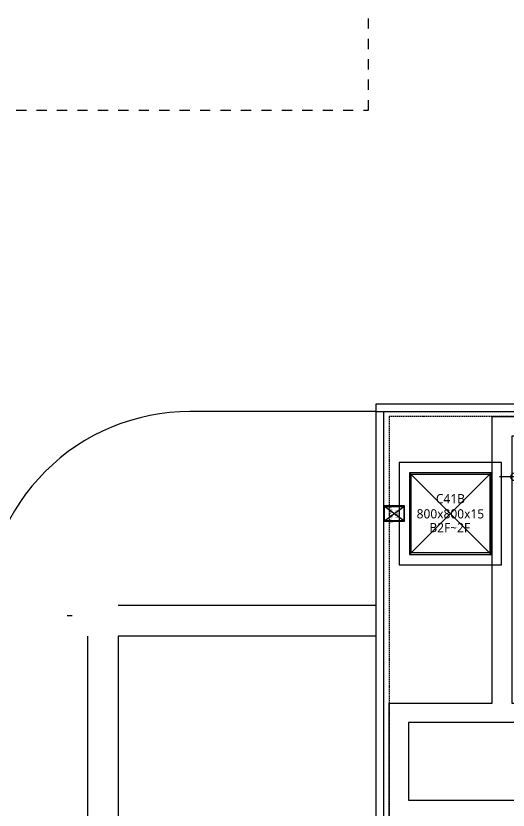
# Model space of a CAD drawing. Header units: millimetres. Extents: x 13515 to 183937, y -33900 to -660.
# Drawn here: x 119071.2 to 119146.6, y -19508.9 to -19387.2 of the extents above; entities that cross this region are included whole.
import ezdxf
from ezdxf.enums import TextEntityAlignment as Align

# ---------------------------------------------------------------- set-up
doc = ezdxf.new("R2010")
doc.units = ezdxf.units.MM
doc.header["$LTSCALE"] = 100
doc.header["$MEASUREMENT"] = 0
doc.header["$PDSIZE"] = -10
doc.linetypes.add('HIDDEN', pattern=[2, 1, -1])
doc.linetypes.add('HIDDEN2', pattern=[0.1875, 0.125, -0.0625])
doc.layers.get('0').update_dxf_attribs({"linetype": 'CONTINUOUS'})
doc.layers.get('Defpoints').update_dxf_attribs({"color": 171, "linetype": 'CONTINUOUS'})
doc.layers.add('#프레임 라인', color=189, linetype='CONTINUOUS', plot=False)
for name, color, linetype in [('ELE9', 9, 'CONTINUOUS'), ('h COLUMN', 252, 'CONTINUOUS'), ('WC', 2, 'CONTINUOUS')]:
    doc.layers.add(name, color=color, linetype=linetype)
doc.styles.add('CGS', font='cgse', dxfattribs={"bigfont": 'cgs'})
doc.styles.add('TE', font='malgun_0.ttf')
doc.dimstyles.new('NDIM 1200', dxfattribs={"dimscale": 75, "dimtxt": 3, "dimasz": 1, "dimexe": 2, "dimexo": 2, "dimgap": 1, "dimtad": 1, "dimdec": 0, "dimdsep": 46, "dimtxsty": 'CGS', "dimblk": 'DOT0', "dimcen": 1, "dimdle": 8, "dimclrd": 256, "dimclre": 256, "dimclrt": 256, "dimadec": 0, "dimazin": 0, "dimtfac": 1, "dimtdec": 0, "dimtix": 1, "dimtmove": 2, "dimatfit": 3, "dimldrblk": 'DOT0', "dimfxl": 1, "dimtolj": 1, "dimtzin": 0, "dimlwd": -1, "dimlwe": -1, "dimarcsym": 0})

# ---------------------------------------------------------------- blocks, each defined once
blk = doc.blocks.new('DOT0')
blk.add_line((-3, 0), (3, 0))
at = {"color": 6}
blk.add_circle((0, 0), 0.75, dxfattribs=at)
blk = doc.blocks.new('*D216')
at = {"layer": 'Defpoints', "color": 0, "ltscale": 0.4, "transparency": 16777216}
for p in [(37031679.1, 51126.3), (37034179.1, 51126.3), (37031679.1, 50756.8)]:
    blk.add_point(p, dxfattribs=at)
at = {"layer": 'ELE9', "ltscale": 0.4, "transparency": 16777216}
for p, q in [((37031679.1, 51026.3), (37031679.1, 50656.8)), ((37034179.1, 51026.3), (37034179.1, 50656.8)), ((37034129.1, 50756.8), (37031729.1, 50756.8))]:
    blk.add_line(p, q, dxfattribs=at)
at = {"layer": 'ELE9', "ltscale": 0.4, "transparency": 16777216, "xscale": 50, "yscale": 50, "zscale": 50, "rotation": 180}
blk.add_blockref('DOT0', (37031679.1, 50756.8), dxfattribs=at)
at = {"layer": 'ELE9', "ltscale": 0.4, "transparency": 16777216, "xscale": 50, "yscale": 50, "zscale": 50}
blk.add_blockref('DOT0', (37034179.1, 50756.8), dxfattribs=at)
at = {"layer": 'ELE9', "ltscale": 0.4, "transparency": 16777216, "insert": (37032929.1, 50881.8), "char_height": 150, "attachment_point": 5, "style": 'CGS'}
blk.add_mtext('\\A1;2500', dxfattribs=at)
blk = doc.blocks.new('*U143')
at = {"color": 0, "linetype": 'ByBlock'}
for p, q in [((100, 75), (-100, 75)), ((-100, 75), (-100, -75)), ((-95.5, 70.5), (95.5, 70.5)), ((-95.5, -70.5), (-95.5, 70.5)), ((95.5, 70.5), (95.5, -70.5)), ((100, -75), (100, 75)), ((-100, -75), (100, -75)), ((95.5, -70.5), (-95.5, -70.5))]:
    blk.add_line(p, q, dxfattribs=at)
at = {"layer": 'Defpoints'}
blk.add_point((0, 0), dxfattribs=at)
blk = doc.blocks.new('WC1')
at = {"layer": 'h COLUMN', "ltscale": 0.1}
for p, q in [((70.5, -95.5), (-70.5, 95.5)), ((70.5, 95.5), (-70.5, -95.5))]:
    blk.add_line(p, q, dxfattribs=at)
at = {"layer": 'h COLUMN', "ltscale": 0.1, "rotation": 90}
blk.add_blockref('*U143', (0, 0), dxfattribs=at)
at = {"layer": 'Defpoints', "style": 'TE'}
for s, width, p in [('WC1', 0.8, (-34.4, 24.8)), ('ㅁ-200x150x4.5', 0.5, (-74.3, -34.8))]:
    blk.add_text(s, height=30, dxfattribs=dict(at, width=width)).set_placement(p, align=Align.MIDDLE_LEFT)
blk = doc.blocks.new('지상1층 WC 배치')
at = {"layer": 'WC', "rotation": 270}
blk.add_blockref('WC1', (49200, -16550), dxfattribs=at)
blk = doc.blocks.new('*U134')
at = {"color": 0, "linetype": 'ByBlock'}
for p, q in [((400, 400), (-400, 400)), ((-400, 400), (-400, -400)), ((400, -400), (400, 400)), ((-385, 385), (385, 385)), ((-385, -385), (-385, 385)), ((385, 385), (385, -385)), ((385, -385), (-385, -385)), ((-400, -400), (400, -400))]:
    blk.add_line(p, q, dxfattribs=at)
at = {"layer": 'Defpoints'}
blk.add_point((0, 0), dxfattribs=at)
blk = doc.blocks.new('C41B-B2-2F')
at = {"layer": '#프레임 라인', "ltscale": 0.1}
blk.add_lwpolyline([(-500, -500), (500, -500), (500, 500), (-500, 500)], close=True, dxfattribs=at)
at = {"layer": 'Defpoints', "ltscale": 10000}
for p, q in [((-400, -400), (400, 400)), ((400, -400), (-400, 400))]:
    blk.add_line(p, q, dxfattribs=at)
at = {"ltscale": 0.1}
blk.add_blockref('*U134', (0, 0), dxfattribs=at)
at = {"layer": 'Defpoints', "style": 'TE'}
for s, p in [('C41B', (0.1, 101.5)), ('800x800x15', (-0.1, -46.8)), ('B2F~2F', (-6, -182.3))]:
    blk.add_text(s, height=90, dxfattribs=at).set_placement(p, align=Align.CENTER)
blk = doc.blocks.new('FGHJ')
at = {"layer": 'ELE9', "linetype": 'HIDDEN'}
blk.add_lwpolyline([(37004040.2, -38428.7), (36980599.1, 15369.2), (36980599.1, 54346.3), (37030249.1, 54346.3), (37030249.1, 67846.3), (37207749.1, 67846.3), (37207749.1, 62946.3), (37211349.1, 62946.3), (37211349.1, 47346.3), (37207749.1, 47346.3), (37207749.1, -20253.7), (37211349.1, -20253.7), (37211349.1, -33603.7), (37207749.1, -33603.7), (37207749.1, -38428.7)], close=True, dxfattribs=at)
at = {"layer": 'ELE9', "linetype": 'HIDDEN2'}
blk.add_lwpolyline([(37195449.1, 67346.3), (37195449.1, 40346.3), (37042549.1, 40346.3), (37042549.1, 51346.3), (37030449.1, 51346.3), (37030449.1, -38303.7), (37200899.1, -38303.7)], dxfattribs=at)
at = {"layer": 'ELE9', "ltscale": 0.1}
for points in [[(37030324.1, -38428.7), (37030324.1, 51471.3)], [(37030324.1, 51471.3), (37038724.1, 51471.3), (37038724.1, 51046.3)], [(37030324.1, 51396.3), (37038649.1, 51396.3), (37038649.1, 51046.3)], [(37030399.1, -38428.7), (37030399.1, 51396.3)], [(37030449.1, 45646.3), (37030449.1, 48541.3), (37031459.1, 48541.3), (37031459.1, 51346.3), (37034149.1, 51346.3), (37034149.1, 51156.3), (37031649.1, 51156.3), (37031649.1, 48541.3), (37035679.1, 48541.3), (37035679.1, 49941.3), (37035869.1, 49941.3), (37035869.1, 49086.3), (37038409.1, 49086.3), (37038409.1, 50146.3), (37038599.1, 50146.3), (37038599.1, 48896.3), (37035869.1, 48896.3), (37035869.1, 48351.3), (37030639.1, 48351.3), (37030639.1, 47591.3), (37035869.1, 47591.3), (37035869.1, 46146.3)], [(37030324.1, 49496.3), (37027799.1, 49496.3)], [(37027349.1, 49396.3), (37027299.1, 49396.3)], [(37030324.1, 49196.3), (37027799.1, 49196.3)]]:
    blk.add_lwpolyline(points, dxfattribs=at)
for points in [[(37030324.1, 51396.3), (37028499.1, 51396.3, 0.414214), (37026499.1, 49396.3), (37026499.1, 24146.3, -0.046356), (37026119.1, 20056.4, -0.046356)], [(37027499.1, 49196.3), (37027499.1, 42471.3), (37027624.1, 42471.3), (37027624.1, 41821.3), (37027499.1, 41821.3), (37027499.1, 34471.3), (37027624.1, 34471.3), (37027624.1, 33821.3), (37027499.1, 33821.3), (37027499.1, 26471.3), (37027624.1, 26471.3), (37027624.1, 25821.3), (37027499.1, 25821.3), (37027499.1, 24146.3, -0.046938), (37027092, 19819.2)], [(37027799.1, 49196.3), (37027799.1, 24146.3, -0.047103), (37027383.8, 19748, -0.047103)]]:
    blk.add_lwpolyline(points, format="xyb", dxfattribs=at)
blk.add_lwpolyline([(37031449.1, 50796.3), (37030649.1, 50796.3), (37030649.1, 49996.3), (37031449.1, 49996.3)], close=True, dxfattribs=at)
blk.add_blockref('C41B-B2-2F', (37031049.1, 50396.3), dxfattribs=at)
at = {"layer": 'ELE9'}
blk.add_blockref('지상1층 WC 배치', (36981299.1, 66946.3), dxfattribs=at)
at = {"layer": 'ELE9', "ltscale": 0.4}
dim = blk.add_linear_dim(base=(37031679.1, 50756.8), p1=(37034179.1, 51126.3), p2=(37031679.1, 51126.3), dimstyle='NDIM 1200', override={"dimscale": 50, "dimclrd": 256, "dimclre": 256, "dimclrt": 256}, dxfattribs=at)
dim.commit()
dim.dimension.update_dxf_attribs({"geometry": '*D216', "text_midpoint": (37032929.1, 50881.8)})

msp = doc.modelspace()

# ---------------------------------------------------------------- block references
at = {"xscale": 0.01565102769230769, "yscale": 0.01565102769230769, "zscale": 0.01565102769230769}
msp.add_blockref('FGHJ', (-460436.19, -20252.24), dxfattribs=at)

doc.saveas('drawing.dxf')
